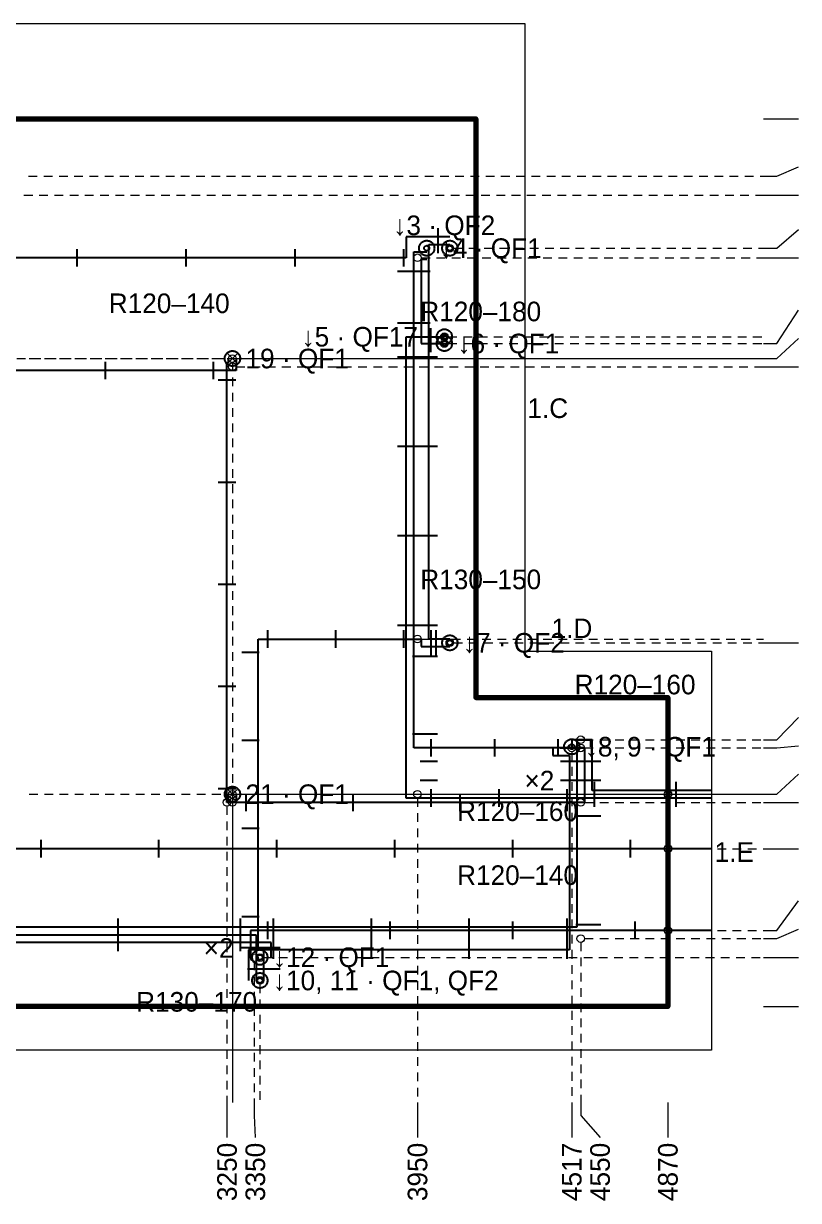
# Paper-space layout '07 Розгортки' of a CAD drawing. Header units: millimetres. Extents: x 0 to 841, y 0 to 594.
# Drawn here: x 156 to 227.2, y 198.7 to 306.7 of the extents above; entities that cross this region are included whole.
import ezdxf
from ezdxf.enums import TextEntityAlignment as Align

# ---------------------------------------------------------------- set-up
doc = ezdxf.new("R2010")
doc.units = ezdxf.units.MM
doc.linetypes.add('E_CABLE_DASH', pattern=[360, 240, -120])
for name, color, linetype in [('E-ELEV', 7, 'Continuous'), ('M-FIX', 7, 'Continuous'), ('W-CABLE-DEVICE', 1, 'E_CABLE_DASH'), ('W-CABLE-LIGHT', 1, 'E_CABLE_DASH'), ('W-CABLE-LOW', 1, 'E_CABLE_DASH'), ('W-CABLE-SOCKET', 1, 'E_CABLE_DASH')]:
    doc.layers.add(name, color=color, linetype=linetype)
doc.styles.add('PLEX_LIGHT', font='IBMPlexSans-Light.ttf')

psp = doc.layouts.new('07 Розгортки')

# ---------------------------------------------------------------- linework, layer by layer
at = {"layer": 'E-ELEV', "lineweight": 13, "true_color": 0x29251f}
for p, q in [((224.04, 297.95), (225.24, 297.95)), ((225.24, 297.95), (227.24, 297.95)), ((225.24, 292.7), (227.24, 293.55)), ((224.04, 292.7), (225.24, 292.7)), ((224.04, 290.95), (225.24, 290.95)), ((225.24, 290.95), (227.24, 290.95)), ((225.24, 286.08), (227.24, 287.8)), ((224.04, 286.08), (225.24, 286.08)), ((224.04, 285.2), (225.24, 285.2)), ((225.24, 285.2), (227.24, 285.2)), ((225.24, 277.33), (227.24, 280.4)), ((225.24, 275.95), (227.24, 277.8)), ((224.04, 277.33), (225.24, 277.33)), ((224.04, 275.95), (225.24, 275.95)), ((224.04, 275.2), (225.24, 275.2)), ((225.24, 275.2), (227.24, 275.2)), ((224.04, 249.85), (225.24, 249.85)), ((225.24, 249.85), (227.24, 249.85)), ((225.24, 240.95), (227.24, 243)), ((224.04, 240.95), (225.24, 240.95)), ((224.04, 240.2), (225.24, 240.2)), ((225.24, 240.2), (227.24, 240.4)), ((225.24, 235.95), (227.24, 237.8)), ((224.04, 235.95), (225.24, 235.95)), ((224.04, 235.2), (225.24, 235.2)), ((225.24, 235.2), (227.24, 235.2)), ((224.04, 230.95), (225.24, 230.95)), ((225.24, 230.95), (227.24, 230.95)), ((225.24, 223.45), (227.24, 226.15)), ((224.04, 223.45), (225.24, 223.45)), ((224.04, 222.7), (225.24, 222.7)), ((225.24, 222.7), (227.24, 223.55)), ((224.04, 220.95), (225.24, 220.95)), ((225.24, 220.95), (227.24, 220.95)), ((224.04, 216.45), (225.24, 216.45)), ((225.24, 216.45), (227.24, 216.45)), ((174.74, 207.65), (174.74, 206.45)), ((177.24, 207.65), (177.24, 206.45)), ((192.24, 207.65), (192.24, 206.45)), ((206.41, 207.65), (206.41, 206.45)), ((207.24, 207.65), (207.24, 206.45)), ((215.24, 207.65), (215.24, 206.45)), ((174.74, 206.45), (174.74, 204.45)), ((177.24, 206.45), (177.34, 204.45)), ((192.24, 206.45), (192.24, 204.45)), ((206.41, 206.45), (206.41, 204.45)), ((207.24, 206.45), (209.01, 204.45)), ((215.24, 206.45), (215.24, 204.45))]:
    psp.add_line(p, q, dxfattribs=at)
at = {"layer": 'E-ELEV', "lineweight": 13, "true_color": 0xd9d3c8}
for p, q in [((156.51, 292.7), (157.31, 292.7)), ((157.91, 292.7), (158.71, 292.7)), ((159.31, 292.7), (160.11, 292.7)), ((160.71, 292.7), (161.51, 292.7)), ((162.11, 292.7), (162.91, 292.7)), ((163.51, 292.7), (164.31, 292.7)), ((164.91, 292.7), (165.71, 292.7)), ((166.31, 292.7), (167.11, 292.7)), ((167.71, 292.7), (168.51, 292.7)), ((169.11, 292.7), (169.91, 292.7)), ((170.51, 292.7), (171.31, 292.7)), ((171.91, 292.7), (172.71, 292.7)), ((173.31, 292.7), (174.11, 292.7)), ((174.71, 292.7), (175.51, 292.7)), ((176.11, 292.7), (176.91, 292.7)), ((177.51, 292.7), (178.31, 292.7)), ((178.91, 292.7), (179.71, 292.7)), ((180.31, 292.7), (181.11, 292.7)), ((181.71, 292.7), (182.51, 292.7)), ((183.11, 292.7), (183.91, 292.7)), ((184.51, 292.7), (185.31, 292.7)), ((185.91, 292.7), (186.71, 292.7)), ((187.31, 292.7), (188.11, 292.7)), ((188.71, 292.7), (189.51, 292.7)), ((190.11, 292.7), (190.91, 292.7)), ((191.51, 292.7), (192.31, 292.7)), ((192.91, 292.7), (193.71, 292.7)), ((194.31, 292.7), (195.11, 292.7)), ((195.71, 292.7), (196.51, 292.7)), ((197.11, 292.7), (197.91, 292.7)), ((198.51, 292.7), (199.31, 292.7)), ((199.91, 292.7), (200.71, 292.7)), ((201.31, 292.7), (202.11, 292.7)), ((202.71, 292.7), (203.51, 292.7)), ((204.11, 292.7), (204.91, 292.7)), ((205.51, 292.7), (206.31, 292.7)), ((206.91, 292.7), (207.71, 292.7)), ((208.31, 292.7), (209.11, 292.7)), ((209.71, 292.7), (210.51, 292.7)), ((211.11, 292.7), (211.91, 292.7)), ((212.51, 292.7), (213.31, 292.7)), ((213.91, 292.7), (214.71, 292.7)), ((215.31, 292.7), (216.11, 292.7)), ((216.71, 292.7), (217.51, 292.7)), ((218.11, 292.7), (218.91, 292.7)), ((219.51, 292.7), (220.31, 292.7)), ((220.91, 292.7), (221.71, 292.7)), ((222.31, 292.7), (223.11, 292.7)), ((223.71, 292.7), (224.04, 292.7)), ((156.09, 290.95), (156.89, 290.95)), ((157.49, 290.95), (158.29, 290.95)), ((158.89, 290.95), (159.69, 290.95)), ((160.29, 290.95), (161.09, 290.95)), ((161.69, 290.95), (162.49, 290.95)), ((163.09, 290.95), (163.89, 290.95)), ((164.49, 290.95), (165.29, 290.95)), ((165.89, 290.95), (166.69, 290.95)), ((167.29, 290.95), (168.09, 290.95)), ((168.69, 290.95), (169.49, 290.95)), ((170.09, 290.95), (170.89, 290.95)), ((171.49, 290.95), (172.29, 290.95)), ((172.89, 290.95), (173.69, 290.95)), ((174.29, 290.95), (175.09, 290.95)), ((175.69, 290.95), (176.49, 290.95)), ((177.09, 290.95), (177.89, 290.95)), ((178.49, 290.95), (179.29, 290.95)), ((179.89, 290.95), (180.69, 290.95)), ((181.29, 290.95), (182.09, 290.95)), ((182.69, 290.95), (183.49, 290.95)), ((184.09, 290.95), (184.89, 290.95)), ((185.49, 290.95), (186.29, 290.95)), ((186.89, 290.95), (187.69, 290.95)), ((188.29, 290.95), (189.09, 290.95)), ((189.69, 290.95), (190.49, 290.95)), ((191.09, 290.95), (191.89, 290.95)), ((192.49, 290.95), (193.29, 290.95)), ((193.89, 290.95), (194.69, 290.95)), ((195.29, 290.95), (196.09, 290.95)), ((196.69, 290.95), (197.49, 290.95)), ((198.09, 290.95), (198.89, 290.95)), ((199.49, 290.95), (200.29, 290.95)), ((200.89, 290.95), (201.69, 290.95)), ((202.29, 290.95), (203.09, 290.95)), ((203.69, 290.95), (204.49, 290.95)), ((205.09, 290.95), (205.89, 290.95)), ((206.49, 290.95), (207.29, 290.95)), ((207.89, 290.95), (208.69, 290.95)), ((209.29, 290.95), (210.09, 290.95)), ((210.69, 290.95), (211.49, 290.95)), ((212.09, 290.95), (212.89, 290.95)), ((213.49, 290.95), (214.29, 290.95)), ((214.89, 290.95), (215.69, 290.95)), ((216.29, 290.95), (217.09, 290.95)), ((217.69, 290.95), (218.49, 290.95)), ((219.09, 290.95), (219.89, 290.95)), ((220.49, 290.95), (221.29, 290.95)), ((221.89, 290.95), (222.69, 290.95)), ((223.29, 290.95), (224.04, 290.95)), ((195.56, 286.08), (196.36, 286.08)), ((196.96, 286.08), (197.76, 286.08)), ((198.36, 286.08), (199.16, 286.08)), ((199.76, 286.08), (200.56, 286.08)), ((201.16, 286.08), (201.96, 286.08)), ((202.56, 286.08), (203.36, 286.08)), ((203.96, 286.08), (204.76, 286.08)), ((205.36, 286.08), (206.16, 286.08)), ((206.76, 286.08), (207.56, 286.08)), ((208.16, 286.08), (208.96, 286.08)), ((209.56, 286.08), (210.36, 286.08)), ((210.96, 286.08), (211.76, 286.08)), ((212.36, 286.08), (213.16, 286.08)), ((213.76, 286.08), (214.56, 286.08)), ((215.16, 286.08), (215.96, 286.08)), ((216.56, 286.08), (217.36, 286.08)), ((217.96, 286.08), (218.76, 286.08)), ((219.36, 286.08), (220.16, 286.08)), ((220.76, 286.08), (221.56, 286.08)), ((222.16, 286.08), (222.96, 286.08)), ((223.56, 286.08), (224.04, 286.08)), ((192.59, 285.2), (193.39, 285.2)), ((193.99, 285.2), (194.79, 285.2)), ((195.39, 285.2), (196.19, 285.2)), ((196.79, 285.2), (197.59, 285.2)), ((198.19, 285.2), (198.99, 285.2)), ((199.59, 285.2), (200.39, 285.2)), ((200.99, 285.2), (201.79, 285.2)), ((202.39, 285.2), (203.19, 285.2)), ((203.79, 285.2), (204.59, 285.2)), ((205.19, 285.2), (205.99, 285.2)), ((206.59, 285.2), (207.39, 285.2)), ((207.99, 285.2), (208.79, 285.2)), ((209.39, 285.2), (210.19, 285.2)), ((210.79, 285.2), (211.59, 285.2)), ((212.19, 285.2), (212.99, 285.2)), ((213.59, 285.2), (214.39, 285.2)), ((214.99, 285.2), (215.79, 285.2)), ((216.39, 285.2), (217.19, 285.2)), ((217.79, 285.2), (218.59, 285.2)), ((219.19, 285.2), (219.99, 285.2)), ((220.59, 285.2), (221.39, 285.2)), ((221.99, 285.2), (222.79, 285.2)), ((223.39, 285.2), (224.04, 285.2)), ((195.06, 277.95), (195.86, 277.95)), ((196.46, 277.95), (197.26, 277.95)), ((197.86, 277.95), (198.66, 277.95)), ((199.26, 277.95), (200.06, 277.95)), ((200.66, 277.95), (201.46, 277.95)), ((202.06, 277.95), (202.86, 277.95)), ((203.46, 277.95), (204.26, 277.95)), ((204.86, 277.95), (205.66, 277.95)), ((206.26, 277.95), (207.06, 277.95)), ((207.66, 277.95), (208.46, 277.95)), ((209.06, 277.95), (209.86, 277.95)), ((210.46, 277.95), (211.26, 277.95)), ((211.86, 277.95), (212.66, 277.95)), ((213.26, 277.95), (214.06, 277.95)), ((214.66, 277.95), (215.46, 277.95)), ((216.06, 277.95), (216.86, 277.95)), ((217.46, 277.95), (218.26, 277.95)), ((218.86, 277.95), (219.66, 277.95)), ((220.26, 277.95), (221.06, 277.95)), ((221.66, 277.95), (222.46, 277.95)), ((223.06, 277.95), (223.86, 277.95)), ((195.06, 277.33), (195.86, 277.33)), ((196.46, 277.33), (197.26, 277.33)), ((197.86, 277.33), (198.66, 277.33)), ((199.26, 277.33), (200.06, 277.33)), ((200.66, 277.33), (201.46, 277.33)), ((202.06, 277.33), (202.86, 277.33)), ((203.46, 277.33), (204.26, 277.33)), ((204.86, 277.33), (205.66, 277.33)), ((206.26, 277.33), (207.06, 277.33)), ((207.66, 277.33), (208.46, 277.33)), ((209.06, 277.33), (209.86, 277.33)), ((210.46, 277.33), (211.26, 277.33)), ((211.86, 277.33), (212.66, 277.33)), ((213.26, 277.33), (214.06, 277.33)), ((214.66, 277.33), (215.46, 277.33)), ((216.06, 277.33), (216.86, 277.33)), ((217.46, 277.33), (218.26, 277.33)), ((218.86, 277.33), (219.66, 277.33)), ((220.26, 277.33), (221.06, 277.33)), ((221.66, 277.33), (222.46, 277.33)), ((223.06, 277.33), (223.86, 277.33)), ((155.44, 275.95), (156.24, 275.95)), ((156.56, 275.95), (157.36, 275.95)), ((156.84, 275.95), (157.64, 275.95)), ((157.96, 275.95), (158.76, 275.95)), ((158.24, 275.95), (159.04, 275.95)), ((159.36, 275.95), (160.16, 275.95)), ((159.64, 275.95), (160.44, 275.95)), ((160.76, 275.95), (161.56, 275.95)), ((161.04, 275.95), (161.84, 275.95)), ((162.16, 275.95), (162.96, 275.95)), ((162.44, 275.95), (163.24, 275.95)), ((163.56, 275.95), (164.36, 275.95)), ((163.84, 275.95), (164.64, 275.95)), ((164.96, 275.95), (165.76, 275.95)), ((165.24, 275.95), (166.04, 275.95)), ((166.36, 275.95), (167.16, 275.95)), ((166.64, 275.95), (167.44, 275.95)), ((167.76, 275.95), (168.56, 275.95)), ((168.04, 275.95), (168.84, 275.95)), ((169.16, 275.95), (169.96, 275.95)), ((169.44, 275.95), (170.24, 275.95)), ((170.56, 275.95), (171.36, 275.95)), ((170.84, 275.95), (171.64, 275.95)), ((171.96, 275.95), (172.76, 275.95)), ((172.24, 275.95), (173.04, 275.95)), ((173.36, 275.95), (174.16, 275.95)), ((173.64, 275.95), (174.44, 275.95)), ((174.76, 275.95), (175.56, 275.95)), ((175.04, 275.95), (175.84, 275.95)), ((175.24, 275.6), (175.24, 274.8)), ((175.59, 275.95), (176.39, 275.95)), ((176.16, 275.95), (176.96, 275.95)), ((176.44, 275.95), (177.24, 275.95)), ((176.99, 275.95), (177.79, 275.95)), ((177.56, 275.95), (178.36, 275.95)), ((177.84, 275.95), (178.64, 275.95)), ((178.39, 275.95), (179.19, 275.95)), ((178.96, 275.95), (179.76, 275.95)), ((179.24, 275.95), (180.04, 275.95)), ((179.79, 275.95), (180.59, 275.95)), ((180.36, 275.95), (181.16, 275.95)), ((180.64, 275.95), (181.44, 275.95)), ((181.19, 275.95), (181.99, 275.95)), ((181.76, 275.95), (182.56, 275.95)), ((182.04, 275.95), (182.84, 275.95)), ((182.59, 275.95), (183.39, 275.95)), ((183.16, 275.95), (183.96, 275.95)), ((183.44, 275.95), (184.24, 275.95)), ((183.99, 275.95), (184.79, 275.95)), ((184.56, 275.95), (185.36, 275.95)), ((184.84, 275.95), (185.64, 275.95)), ((185.39, 275.95), (186.19, 275.95)), ((185.96, 275.95), (186.76, 275.95)), ((186.24, 275.95), (187.04, 275.95)), ((186.79, 275.95), (187.59, 275.95)), ((187.36, 275.95), (188.16, 275.95)), ((187.64, 275.95), (188.44, 275.95)), ((188.19, 275.95), (188.99, 275.95)), ((188.76, 275.95), (189.56, 275.95)), ((189.04, 275.95), (189.84, 275.95)), ((189.59, 275.95), (190.39, 275.95)), ((190.16, 275.95), (190.96, 275.95)), ((190.44, 275.95), (191.24, 275.95)), ((190.99, 275.95), (191.79, 275.95)), ((191.56, 275.95), (192.36, 275.95)), ((191.84, 275.95), (192.64, 275.95)), ((192.39, 275.95), (193.19, 275.95)), ((192.96, 275.95), (193.76, 275.95)), ((193.24, 275.95), (194.04, 275.95)), ((193.79, 275.95), (194.59, 275.95)), ((194.36, 275.95), (195.16, 275.95)), ((194.64, 275.95), (195.44, 275.95)), ((195.19, 275.95), (195.99, 275.95)), ((195.76, 275.95), (196.56, 275.95)), ((196.04, 275.95), (196.84, 275.95)), ((196.59, 275.95), (197.39, 275.95)), ((197.16, 275.95), (197.96, 275.95)), ((197.44, 275.95), (198.24, 275.95)), ((197.99, 275.95), (198.79, 275.95)), ((198.56, 275.95), (199.36, 275.95)), ((198.84, 275.95), (199.64, 275.95)), ((199.39, 275.95), (200.19, 275.95)), ((199.96, 275.95), (200.76, 275.95)), ((200.24, 275.95), (201.04, 275.95)), ((200.79, 275.95), (201.59, 275.95)), ((201.36, 275.95), (202.16, 275.95)), ((201.64, 275.95), (202.44, 275.95)), ((202.19, 275.95), (202.99, 275.95)), ((202.76, 275.95), (203.56, 275.95)), ((203.04, 275.95), (203.84, 275.95)), ((203.59, 275.95), (204.39, 275.95)), ((204.16, 275.95), (204.96, 275.95)), ((204.44, 275.95), (205.24, 275.95)), ((204.99, 275.95), (205.79, 275.95)), ((205.56, 275.95), (206.36, 275.95)), ((205.84, 275.95), (206.64, 275.95)), ((206.39, 275.95), (207.19, 275.95)), ((206.96, 275.95), (207.76, 275.95)), ((207.24, 275.95), (208.04, 275.95)), ((207.79, 275.95), (208.59, 275.95)), ((208.36, 275.95), (209.16, 275.95)), ((208.64, 275.95), (209.44, 275.95)), ((209.19, 275.95), (209.99, 275.95)), ((209.76, 275.95), (210.56, 275.95)), ((210.04, 275.95), (210.84, 275.95)), ((210.59, 275.95), (211.39, 275.95)), ((211.16, 275.95), (211.96, 275.95)), ((211.44, 275.95), (212.24, 275.95)), ((211.99, 275.95), (212.79, 275.95)), ((212.56, 275.95), (213.36, 275.95)), ((212.84, 275.95), (213.64, 275.95)), ((213.39, 275.95), (214.19, 275.95)), ((213.96, 275.95), (214.76, 275.95)), ((214.24, 275.95), (215.04, 275.95)), ((214.79, 275.95), (215.59, 275.95)), ((215.36, 275.95), (216.16, 275.95)), ((215.64, 275.95), (216.44, 275.95)), ((216.19, 275.95), (216.99, 275.95)), ((216.76, 275.95), (217.56, 275.95)), ((217.04, 275.95), (217.84, 275.95)), ((217.59, 275.95), (218.39, 275.95)), ((218.16, 275.95), (218.96, 275.95)), ((218.44, 275.95), (219.24, 275.95)), ((218.99, 275.95), (219.79, 275.95)), ((219.56, 275.95), (220.36, 275.95)), ((219.84, 275.95), (220.64, 275.95)), ((220.39, 275.95), (221.19, 275.95)), ((220.96, 275.95), (221.76, 275.95)), ((221.24, 275.95), (222.04, 275.95)), ((221.79, 275.95), (222.59, 275.95)), ((222.36, 275.95), (223.16, 275.95)), ((222.64, 275.95), (223.44, 275.95)), ((223.19, 275.95), (223.99, 275.95)), ((223.76, 275.95), (224.04, 275.95)), ((175.59, 275.2), (176.39, 275.2)), ((176.99, 275.2), (177.79, 275.2)), ((178.39, 275.2), (179.19, 275.2)), ((179.79, 275.2), (180.59, 275.2)), ((181.19, 275.2), (181.99, 275.2)), ((182.59, 275.2), (183.39, 275.2)), ((183.99, 275.2), (184.79, 275.2)), ((185.39, 275.2), (186.19, 275.2)), ((186.79, 275.2), (187.59, 275.2)), ((188.19, 275.2), (188.99, 275.2)), ((189.59, 275.2), (190.39, 275.2)), ((190.99, 275.2), (191.79, 275.2)), ((192.39, 275.2), (193.19, 275.2)), ((193.79, 275.2), (194.59, 275.2)), ((195.19, 275.2), (195.99, 275.2)), ((196.59, 275.2), (197.39, 275.2)), ((197.99, 275.2), (198.79, 275.2)), ((199.39, 275.2), (200.19, 275.2)), ((200.79, 275.2), (201.59, 275.2)), ((202.19, 275.2), (202.99, 275.2)), ((203.59, 275.2), (204.39, 275.2)), ((204.99, 275.2), (205.79, 275.2)), ((206.39, 275.2), (207.19, 275.2)), ((207.79, 275.2), (208.59, 275.2)), ((209.19, 275.2), (209.99, 275.2)), ((210.59, 275.2), (211.39, 275.2)), ((211.99, 275.2), (212.79, 275.2)), ((213.39, 275.2), (214.19, 275.2)), ((214.79, 275.2), (215.59, 275.2)), ((216.19, 275.2), (216.99, 275.2)), ((217.59, 275.2), (218.39, 275.2)), ((218.99, 275.2), (219.79, 275.2)), ((220.39, 275.2), (221.19, 275.2)), ((221.79, 275.2), (222.59, 275.2)), ((223.19, 275.2), (223.99, 275.2)), ((175.24, 274.2), (175.24, 273.4)), ((175.24, 272.8), (175.24, 272)), ((175.24, 271.4), (175.24, 270.6)), ((175.24, 270), (175.24, 269.2)), ((175.24, 268.6), (175.24, 267.8)), ((175.24, 267.2), (175.24, 266.4)), ((175.24, 265.8), (175.24, 265)), ((175.24, 264.4), (175.24, 263.6)), ((175.24, 263), (175.24, 262.2)), ((175.24, 261.6), (175.24, 260.8)), ((175.24, 260.2), (175.24, 259.4)), ((175.24, 258.8), (175.24, 258)), ((175.24, 257.4), (175.24, 256.6)), ((175.24, 256), (175.24, 255.2)), ((175.24, 254.6), (175.24, 253.8)), ((175.24, 253.2), (175.24, 252.4)), ((175.24, 251.8), (175.24, 251)), ((175.24, 250.4), (175.24, 249.6)), ((192.59, 250.2), (193.39, 250.2)), ((193.99, 250.2), (194.79, 250.2)), ((195.39, 250.2), (196.19, 250.2)), ((195.56, 249.85), (196.36, 249.85)), ((196.79, 250.2), (197.59, 250.2)), ((196.96, 249.85), (197.76, 249.85)), ((198.19, 250.2), (198.99, 250.2)), ((198.36, 249.85), (199.16, 249.85)), ((199.59, 250.2), (200.39, 250.2)), ((199.76, 249.85), (200.56, 249.85)), ((200.99, 250.2), (201.79, 250.2)), ((201.16, 249.85), (201.96, 249.85)), ((202.39, 250.2), (203.19, 250.2)), ((202.56, 249.85), (203.36, 249.85)), ((203.79, 250.2), (204.59, 250.2)), ((203.96, 249.85), (204.76, 249.85)), ((205.19, 250.2), (205.99, 250.2)), ((205.36, 249.85), (206.16, 249.85)), ((206.59, 250.2), (207.39, 250.2)), ((206.76, 249.85), (207.56, 249.85)), ((207.99, 250.2), (208.79, 250.2)), ((208.16, 249.85), (208.96, 249.85)), ((209.39, 250.2), (210.19, 250.2)), ((209.56, 249.85), (210.36, 249.85)), ((210.79, 250.2), (211.59, 250.2)), ((210.96, 249.85), (211.76, 249.85)), ((212.19, 250.2), (212.99, 250.2)), ((212.36, 249.85), (213.16, 249.85)), ((213.59, 250.2), (214.39, 250.2)), ((213.76, 249.85), (214.56, 249.85)), ((214.99, 250.2), (215.79, 250.2)), ((215.16, 249.85), (215.96, 249.85)), ((216.39, 250.2), (217.19, 250.2)), ((216.56, 249.85), (217.36, 249.85)), ((217.79, 250.2), (218.59, 250.2)), ((217.96, 249.85), (218.76, 249.85)), ((219.19, 250.2), (219.99, 250.2)), ((219.36, 249.85), (220.16, 249.85)), ((220.59, 250.2), (221.39, 250.2)), ((220.76, 249.85), (221.56, 249.85)), ((221.99, 250.2), (222.79, 250.2)), ((222.16, 249.85), (222.96, 249.85)), ((223.39, 250.2), (224.04, 250.2)), ((223.56, 249.85), (224.04, 249.85)), ((175.24, 249), (175.24, 248.2)), ((175.24, 247.6), (175.24, 246.8)), ((175.24, 246.2), (175.24, 245.4)), ((175.24, 244.8), (175.24, 244)), ((175.24, 243.4), (175.24, 242.6)), ((175.24, 242), (175.24, 241.2)), ((207.59, 240.95), (208.39, 240.95)), ((208.99, 240.95), (209.79, 240.95)), ((210.39, 240.95), (211.19, 240.95)), ((211.79, 240.95), (212.59, 240.95)), ((213.19, 240.95), (213.99, 240.95)), ((214.59, 240.95), (215.39, 240.95)), ((215.99, 240.95), (216.79, 240.95)), ((217.39, 240.95), (218.19, 240.95)), ((218.79, 240.95), (219.59, 240.95)), ((220.19, 240.95), (220.99, 240.95)), ((221.59, 240.95), (222.39, 240.95)), ((222.99, 240.95), (223.79, 240.95)), ((175.24, 240.6), (175.24, 239.8)), ((207.59, 240.2), (208.39, 240.2)), ((208.99, 240.2), (209.79, 240.2)), ((210.39, 240.2), (211.19, 240.2)), ((211.79, 240.2), (212.59, 240.2)), ((213.19, 240.2), (213.99, 240.2)), ((214.59, 240.2), (215.39, 240.2)), ((215.99, 240.2), (216.79, 240.2)), ((217.39, 240.2), (218.19, 240.2)), ((218.79, 240.2), (219.59, 240.2)), ((220.19, 240.2), (220.99, 240.2)), ((221.59, 240.2), (222.39, 240.2)), ((222.99, 240.2), (223.79, 240.2)), ((175.24, 239.2), (175.24, 238.4)), ((206.41, 239.85), (206.41, 239.05)), ((175.24, 237.8), (175.24, 237)), ((206.41, 238.45), (206.41, 237.65)), ((206.41, 237.05), (206.41, 236.25)), ((156.56, 235.95), (157.36, 235.95)), ((157.96, 235.95), (158.76, 235.95)), ((159.36, 235.95), (160.16, 235.95)), ((160.76, 235.95), (161.56, 235.95)), ((162.16, 235.95), (162.96, 235.95)), ((163.56, 235.95), (164.36, 235.95)), ((164.96, 235.95), (165.76, 235.95)), ((166.36, 235.95), (167.16, 235.95)), ((167.76, 235.95), (168.56, 235.95)), ((169.16, 235.95), (169.96, 235.95)), ((170.56, 235.95), (171.36, 235.95)), ((171.96, 235.95), (172.76, 235.95)), ((173.36, 235.95), (174.16, 235.95)), ((174.76, 235.95), (175.56, 235.95)), ((175.24, 236.4), (175.24, 235.6)), ((175.24, 235.6), (175.24, 234.8)), ((175.59, 235.95), (176.39, 235.95)), ((176.16, 235.95), (176.96, 235.95)), ((176.99, 235.95), (177.79, 235.95)), ((177.56, 235.95), (178.36, 235.95)), ((178.39, 235.95), (179.19, 235.95)), ((178.96, 235.95), (179.76, 235.95)), ((179.79, 235.95), (180.59, 235.95)), ((180.36, 235.95), (181.16, 235.95)), ((181.19, 235.95), (181.99, 235.95)), ((181.76, 235.95), (182.56, 235.95)), ((182.59, 235.95), (183.39, 235.95)), ((183.16, 235.95), (183.96, 235.95)), ((183.99, 235.95), (184.79, 235.95)), ((184.56, 235.95), (185.36, 235.95)), ((185.39, 235.95), (186.19, 235.95)), ((185.96, 235.95), (186.76, 235.95)), ((186.79, 235.95), (187.59, 235.95)), ((187.36, 235.95), (188.16, 235.95)), ((188.19, 235.95), (188.99, 235.95)), ((188.76, 235.95), (189.56, 235.95)), ((189.59, 235.95), (190.39, 235.95)), ((190.16, 235.95), (190.96, 235.95)), ((190.99, 235.95), (191.79, 235.95)), ((191.56, 235.95), (192.36, 235.95)), ((192.24, 235.6), (192.24, 234.8)), ((192.39, 235.95), (193.19, 235.95)), ((192.96, 235.95), (193.76, 235.95)), ((193.79, 235.95), (194.59, 235.95)), ((194.36, 235.95), (195.16, 235.95)), ((195.19, 235.95), (195.99, 235.95)), ((195.76, 235.95), (196.56, 235.95)), ((196.59, 235.95), (197.39, 235.95)), ((197.16, 235.95), (197.96, 235.95)), ((197.99, 235.95), (198.79, 235.95)), ((198.56, 235.95), (199.36, 235.95)), ((199.39, 235.95), (200.19, 235.95)), ((199.96, 235.95), (200.76, 235.95)), ((200.79, 235.95), (201.59, 235.95)), ((201.36, 235.95), (202.16, 235.95)), ((202.19, 235.95), (202.99, 235.95)), ((202.76, 235.95), (203.56, 235.95)), ((203.59, 235.95), (204.39, 235.95)), ((204.16, 235.95), (204.96, 235.95)), ((204.99, 235.95), (205.79, 235.95)), ((205.56, 235.95), (206.36, 235.95)), ((206.39, 235.95), (207.19, 235.95)), ((206.41, 235.65), (206.41, 234.85)), ((206.96, 235.95), (207.76, 235.95)), ((207.79, 235.95), (208.59, 235.95)), ((208.36, 235.95), (209.16, 235.95)), ((209.19, 235.95), (209.99, 235.95)), ((209.76, 235.95), (210.56, 235.95)), ((210.59, 235.95), (211.39, 235.95)), ((211.16, 235.95), (211.96, 235.95)), ((211.99, 235.95), (212.79, 235.95)), ((212.56, 235.95), (213.36, 235.95)), ((213.39, 235.95), (214.19, 235.95)), ((213.96, 235.95), (214.76, 235.95)), ((214.79, 235.95), (215.59, 235.95)), ((215.36, 235.95), (216.16, 235.95)), ((215.59, 235.95), (216.39, 235.95)), ((216.19, 235.95), (216.99, 235.95)), ((216.76, 235.95), (217.56, 235.95)), ((216.99, 235.95), (217.79, 235.95)), ((217.59, 235.95), (218.39, 235.95)), ((218.16, 235.95), (218.96, 235.95)), ((218.39, 235.95), (219.19, 235.95)), ((218.99, 235.95), (219.79, 235.95)), ((219.56, 235.95), (220.36, 235.95)), ((219.79, 235.95), (220.59, 235.95)), ((220.39, 235.95), (221.19, 235.95)), ((220.96, 235.95), (221.76, 235.95)), ((221.19, 235.95), (221.99, 235.95)), ((221.79, 235.95), (222.59, 235.95)), ((222.36, 235.95), (223.16, 235.95)), ((222.59, 235.95), (223.39, 235.95)), ((223.19, 235.95), (223.99, 235.95)), ((223.76, 235.95), (224.04, 235.95)), ((223.99, 235.95), (224.04, 235.95)), ((174.74, 234.85), (174.74, 234.05)), ((175.24, 235), (175.24, 234.2)), ((175.24, 234.85), (175.24, 234.05)), ((207.59, 235.2), (208.39, 235.2)), ((208.99, 235.2), (209.79, 235.2)), ((210.39, 235.2), (211.19, 235.2)), ((211.79, 235.2), (212.59, 235.2)), ((213.19, 235.2), (213.99, 235.2)), ((214.59, 235.2), (215.39, 235.2)), ((215.99, 235.2), (216.79, 235.2)), ((217.39, 235.2), (218.19, 235.2)), ((218.79, 235.2), (219.59, 235.2)), ((220.19, 235.2), (220.99, 235.2)), ((221.59, 235.2), (222.39, 235.2)), ((222.99, 235.2), (223.79, 235.2)), ((174.74, 233.45), (174.74, 232.65)), ((175.24, 234.2), (175.24, 233.4)), ((175.24, 233.6), (175.24, 232.8)), ((175.24, 233.45), (175.24, 232.65)), ((192.24, 234.2), (192.24, 233.4)), ((206.41, 234.25), (206.41, 233.45)), ((175.24, 232.8), (175.24, 232)), ((192.24, 232.8), (192.24, 232)), ((206.41, 232.85), (206.41, 232.05)), ((174.74, 232.05), (174.74, 231.25)), ((175.24, 232.2), (175.24, 231.4)), ((175.24, 232.05), (175.24, 231.25)), ((175.24, 231.4), (175.24, 230.6)), ((192.24, 231.4), (192.24, 230.6)), ((206.41, 231.45), (206.41, 230.65)), ((174.74, 230.65), (174.74, 229.85)), ((175.24, 230.8), (175.24, 230)), ((175.24, 230.65), (175.24, 229.85)), ((215.59, 230.95), (216.39, 230.95)), ((216.99, 230.95), (217.79, 230.95)), ((218.39, 230.95), (219.19, 230.95)), ((219.79, 230.95), (220.59, 230.95)), ((221.19, 230.95), (221.99, 230.95)), ((222.59, 230.95), (223.39, 230.95)), ((223.99, 230.95), (224.04, 230.95)), ((174.74, 229.25), (174.74, 228.45)), ((175.24, 230), (175.24, 229.2)), ((175.24, 229.4), (175.24, 228.6)), ((175.24, 229.25), (175.24, 228.45)), ((192.24, 230), (192.24, 229.2)), ((206.41, 230.05), (206.41, 229.25)), ((175.24, 228.6), (175.24, 227.8)), ((175.24, 228), (175.24, 227.2)), ((192.24, 228.6), (192.24, 227.8)), ((206.41, 228.65), (206.41, 227.85)), ((174.74, 227.85), (174.74, 227.05)), ((175.24, 227.85), (175.24, 227.05)), ((175.24, 227.2), (175.24, 226.4)), ((192.24, 227.2), (192.24, 226.4)), ((206.41, 227.25), (206.41, 226.45)), ((174.74, 226.45), (174.74, 225.65)), ((175.24, 226.6), (175.24, 225.8)), ((175.24, 226.45), (175.24, 225.65)), ((206.41, 225.85), (206.41, 225.05)), ((174.74, 225.05), (174.74, 224.25)), ((175.24, 225.8), (175.24, 225)), ((175.24, 225.2), (175.24, 224.4)), ((175.24, 225.05), (175.24, 224.25)), ((192.24, 225.8), (192.24, 225)), ((175.24, 224.4), (175.24, 223.6)), ((175.24, 223.8), (175.24, 223)), ((192.24, 224.4), (192.24, 223.6)), ((206.41, 224.45), (206.41, 223.65)), ((174.74, 223.65), (174.74, 222.85)), ((175.24, 223.65), (175.24, 222.85)), ((175.24, 223), (175.24, 222.2)), ((192.24, 223), (192.24, 222.2)), ((206.41, 223.05), (206.41, 222.25)), ((207.59, 222.7), (208.39, 222.7)), ((208.99, 222.7), (209.79, 222.7)), ((210.39, 222.7), (211.19, 222.7)), ((211.79, 222.7), (212.59, 222.7)), ((213.19, 222.7), (213.99, 222.7)), ((214.59, 222.7), (215.39, 222.7)), ((215.59, 223.45), (216.39, 223.45)), ((215.99, 222.7), (216.79, 222.7)), ((216.99, 223.45), (217.79, 223.45)), ((217.39, 222.7), (218.19, 222.7)), ((218.39, 223.45), (219.19, 223.45)), ((218.79, 222.7), (219.59, 222.7)), ((219.79, 223.45), (220.59, 223.45)), ((220.19, 222.7), (220.99, 222.7)), ((221.19, 223.45), (221.99, 223.45)), ((221.59, 222.7), (222.39, 222.7)), ((222.59, 223.45), (223.39, 223.45)), ((222.99, 222.7), (223.79, 222.7)), ((223.99, 223.45), (224.04, 223.45)), ((174.74, 222.25), (174.74, 221.45)), ((175.24, 222.4), (175.24, 221.6)), ((175.24, 222.25), (175.24, 221.45)), ((175.24, 221.6), (175.24, 220.8)), ((192.24, 221.6), (192.24, 220.8)), ((206.41, 221.65), (206.41, 220.85)), ((207.24, 222.35), (207.24, 221.55)), ((174.74, 220.85), (174.74, 220.05)), ((175.24, 221), (175.24, 220.2)), ((175.24, 220.85), (175.24, 220.05)), ((177.24, 220.6), (177.24, 219.8)), ((178.11, 220.95), (178.91, 220.95)), ((179.51, 220.95), (180.31, 220.95)), ((180.91, 220.95), (181.71, 220.95)), ((182.31, 220.95), (183.11, 220.95)), ((183.71, 220.95), (184.51, 220.95)), ((185.11, 220.95), (185.91, 220.95)), ((186.51, 220.95), (187.31, 220.95)), ((187.91, 220.95), (188.71, 220.95)), ((189.31, 220.95), (190.11, 220.95)), ((190.71, 220.95), (191.51, 220.95)), ((192.11, 220.95), (192.91, 220.95)), ((193.51, 220.95), (194.31, 220.95)), ((194.91, 220.95), (195.71, 220.95)), ((196.31, 220.95), (197.11, 220.95)), ((197.71, 220.95), (198.51, 220.95)), ((199.11, 220.95), (199.91, 220.95)), ((200.51, 220.95), (201.31, 220.95)), ((201.91, 220.95), (202.71, 220.95)), ((203.31, 220.95), (204.11, 220.95)), ((204.71, 220.95), (205.51, 220.95)), ((206.11, 220.95), (206.91, 220.95)), ((207.24, 220.95), (207.24, 220.15)), ((207.51, 220.95), (208.31, 220.95)), ((208.91, 220.95), (209.71, 220.95)), ((210.31, 220.95), (211.11, 220.95)), ((211.71, 220.95), (212.51, 220.95)), ((213.11, 220.95), (213.91, 220.95)), ((214.51, 220.95), (215.31, 220.95)), ((215.91, 220.95), (216.71, 220.95)), ((217.31, 220.95), (218.11, 220.95)), ((218.71, 220.95), (219.51, 220.95)), ((220.11, 220.95), (220.91, 220.95)), ((221.51, 220.95), (222.31, 220.95)), ((222.91, 220.95), (223.71, 220.95)), ((174.74, 219.45), (174.74, 218.65)), ((175.24, 220.2), (175.24, 219.4)), ((175.24, 219.6), (175.24, 218.8)), ((175.24, 219.45), (175.24, 218.65)), ((192.24, 220.2), (192.24, 219.4)), ((206.41, 220.25), (206.41, 219.45)), ((207.24, 219.55), (207.24, 218.75)), ((175.24, 218.8), (175.24, 218)), ((177.24, 219.2), (177.24, 218.4)), ((177.76, 218.5), (177.76, 217.7)), ((192.24, 218.8), (192.24, 218)), ((206.41, 218.85), (206.41, 218.05)), ((174.74, 218.05), (174.74, 217.25)), ((175.24, 218.2), (175.24, 217.4)), ((175.24, 218.05), (175.24, 217.25)), ((175.24, 217.4), (175.24, 216.6)), ((177.24, 217.8), (177.24, 217)), ((192.24, 217.4), (192.24, 216.6)), ((206.41, 217.45), (206.41, 216.65)), ((207.24, 218.15), (207.24, 217.35)), ((174.74, 216.65), (174.74, 215.85)), ((175.24, 216.8), (175.24, 216)), ((175.24, 216.65), (175.24, 215.85)), ((177.24, 216.4), (177.24, 215.6)), ((177.76, 217.1), (177.76, 216.3)), ((207.24, 216.75), (207.24, 215.95)), ((174.74, 215.25), (174.74, 214.45)), ((175.24, 216), (175.24, 215.2)), ((175.24, 215.4), (175.24, 214.6)), ((175.24, 215.25), (175.24, 214.45)), ((177.76, 215.7), (177.76, 214.9)), ((192.24, 216), (192.24, 215.2)), ((206.41, 216.05), (206.41, 215.25)), ((207.24, 215.35), (207.24, 214.55)), ((175.24, 214.6), (175.24, 213.8)), ((175.24, 214), (175.24, 213.2)), ((177.24, 215), (177.24, 214.2)), ((177.76, 214.3), (177.76, 213.5)), ((192.24, 214.6), (192.24, 213.8)), ((206.41, 214.65), (206.41, 213.85)), ((207.24, 213.95), (207.24, 213.15)), ((174.74, 213.85), (174.74, 213.05)), ((175.24, 213.85), (175.24, 213.05)), ((175.24, 213.2), (175.24, 212.4)), ((177.24, 213.6), (177.24, 212.8)), ((177.76, 212.9), (177.76, 212.1)), ((192.24, 213.2), (192.24, 212.4)), ((206.41, 213.25), (206.41, 212.45)), ((174.74, 212.45), (174.74, 211.65)), ((175.24, 212.6), (175.24, 211.8)), ((175.24, 212.45), (175.24, 211.65)), ((175.24, 211.8), (175.24, 211)), ((177.24, 212.2), (177.24, 211.4)), ((192.24, 211.8), (192.24, 211)), ((206.41, 211.85), (206.41, 211.05)), ((207.24, 212.55), (207.24, 211.75)), ((174.74, 211.05), (174.74, 210.25)), ((175.24, 211.2), (175.24, 210.4)), ((175.24, 211.05), (175.24, 210.25)), ((177.24, 210.8), (177.24, 210)), ((177.76, 211.5), (177.76, 210.7)), ((207.24, 211.15), (207.24, 210.35)), ((174.74, 209.65), (174.74, 208.85)), ((175.24, 210.4), (175.24, 209.6)), ((175.24, 209.8), (175.24, 209)), ((175.24, 209.65), (175.24, 208.85)), ((177.76, 210.1), (177.76, 209.3)), ((192.24, 210.4), (192.24, 209.6)), ((206.41, 210.45), (206.41, 209.65)), ((207.24, 209.75), (207.24, 208.95)), ((175.24, 209), (175.24, 208.2)), ((177.24, 209.4), (177.24, 208.6)), ((177.76, 208.7), (177.76, 207.9)), ((192.24, 209), (192.24, 208.2)), ((206.41, 209.05), (206.41, 208.25)), ((174.74, 208.25), (174.74, 207.65)), ((175.24, 208.4), (175.24, 207.65)), ((175.24, 208.25), (175.24, 207.65)), ((177.24, 208), (177.24, 207.65)), ((206.41, 207.65), (206.41, 207.65)), ((207.24, 208.35), (207.24, 207.65))]:
    psp.add_line(p, q, dxfattribs=at)
psp.add_lwpolyline([(84.74, 212.45), (84.74, 306.7), (202.11, 306.7), (202.11, 249.08), (219.24, 249.08), (219.24, 212.45), (84.74, 212.45)], close=True, dxfattribs=at)
at = {"layer": 'E-ELEV', "lineweight": 70, "true_color": 0x29251f}
psp.add_lwpolyline([(93.49, 216.45), (93.49, 297.95), (197.61, 297.95), (197.61, 244.83), (215.24, 244.83), (215.24, 216.45)], close=True, dxfattribs=at)
at = {"layer": 'E-ELEV', "lineweight": 13, "true_color": 0x9a9288}
for centre in [(195.21, 286.08), (192.24, 285.2), (194.71, 277.95), (194.71, 277.33), (175.24, 275.95), (175.24, 275.95), (175.24, 275.2), (192.24, 250.2), (195.21, 249.85), (207.24, 240.95), (206.41, 240.2), (207.24, 240.2), (174.74, 235.2), (175.24, 235.95), (175.24, 235.95), (175.24, 235.2), (192.24, 235.95), (207.24, 235.2), (215.24, 235.95), (215.24, 230.95), (215.24, 223.45), (207.24, 222.7), (207.24, 222.7), (177.24, 220.95), (177.76, 220.95), (177.76, 218.85)]:
    psp.add_circle(centre, 0.35, dxfattribs=at)
at = {"layer": 'M-FIX', "lineweight": 25, "true_color": 0x29251f}
for p, q in [((194.15, 285.63), (194.15, 287.93)), ((160.99, 284.4), (160.99, 286)), ((170.99, 284.4), (170.99, 286)), ((180.99, 284.4), (180.99, 286)), ((190.99, 284.4), (190.99, 286)), ((193.39, 283.95), (190.39, 283.95)), ((193.39, 279.2), (190.39, 279.2)), ((193.48, 277.15), (193.48, 278.75)), ((193.48, 276.53), (193.48, 278.13)), ((163.57, 274.05), (163.57, 275.65)), ((173.49, 274.05), (173.49, 275.65)), ((194.09, 276.08), (190.39, 276.08)), ((175.54, 273.95), (173.94, 273.95)), ((194.09, 267.87), (190.39, 267.87)), ((175.54, 264.58), (173.94, 264.58)), ((194.09, 259.66), (190.39, 259.66)), ((175.54, 255.2), (173.94, 255.2)), ((178.49, 249.4), (178.49, 251)), ((184.74, 249.4), (184.74, 251)), ((194.09, 251.45), (190.39, 251.45)), ((190.99, 249.4), (190.99, 251)), ((193.49, 248.7), (193.49, 251)), ((193.96, 248.7), (193.96, 251)), ((177.69, 248.95), (176.09, 248.95)), ((194.09, 248.6), (191.79, 248.6)), ((175.54, 245.83), (173.94, 245.83)), ((194.09, 241.45), (191.79, 241.45)), ((193.49, 239.4), (193.49, 241)), ((199.33, 239.4), (199.33, 241)), ((205.16, 239.4), (205.16, 241)), ((177.69, 240.87), (176.09, 240.87)), ((194.09, 238.95), (192.49, 238.95)), ((209.09, 238.95), (205.39, 238.95)), ((194.09, 237.2), (192.49, 237.2)), ((209.09, 237.2), (205.39, 237.2)), ((208.49, 234.8), (208.49, 237.1)), ((215.99, 234.8), (215.99, 237.1)), ((175.54, 236.45), (173.94, 236.45)), ((176.49, 234.4), (176.49, 236)), ((186.32, 234.4), (186.32, 236)), ((193.49, 234.8), (193.49, 236.4)), ((196.16, 234.4), (196.16, 236)), ((199.74, 234.8), (199.74, 236.4)), ((205.99, 234.8), (205.99, 236.4)), ((205.99, 234.4), (205.99, 236)), ((209.09, 233.95), (206.79, 233.95)), ((177.69, 232.79), (176.09, 232.79)), ((157.66, 230.15), (157.66, 231.75)), ((168.49, 230.15), (168.49, 231.75)), ((179.32, 230.15), (179.32, 231.75)), ((190.16, 230.15), (190.16, 231.75)), ((200.99, 230.15), (200.99, 231.75)), ((211.82, 230.15), (211.82, 231.75)), ((164.74, 221.55), (164.74, 224.55)), ((175.99, 221.55), (175.99, 224.55)), ((177.69, 224.7), (176.09, 224.7)), ((178.49, 222.65), (178.49, 224.25)), ((179.01, 220.85), (179.01, 224.55)), ((188.01, 220.85), (188.01, 224.55)), ((189.74, 222.65), (189.74, 224.25)), ((197, 220.85), (197, 224.55)), ((200.99, 222.65), (200.99, 224.25)), ((205.99, 220.85), (205.99, 224.55)), ((209.09, 223.95), (206.79, 223.95)), ((212.24, 222.65), (212.24, 224.25)), ((179.61, 221.84), (175.91, 221.84)), ((178.39, 221.83), (176.79, 221.83)), ((179.61, 219.9), (176.61, 219.9))]:
    psp.add_line(p, q, dxfattribs=at)
at = {"layer": 'W-CABLE-DEVICE', "lineweight": 25, "true_color": 0x4e79a7}
psp.add_lwpolyline([(219.24, 235.6), (191.19, 235.6), (191.19, 277.95), (194.71, 277.95)], dxfattribs=at)
for radius in [0.7, 0.233]:
    psp.add_circle((194.71, 277.95), radius, dxfattribs=at)
at = {"layer": 'W-CABLE-LIGHT', "lineweight": 13, "true_color": 0xf28e2b}
for p, q in [((174.75, 275.46), (175.73, 276.44)), ((174.75, 276.44), (175.73, 275.46)), ((174.75, 235.46), (175.73, 236.44)), ((174.75, 236.44), (175.73, 235.46))]:
    psp.add_line(p, q, dxfattribs=at)
at = {"layer": 'W-CABLE-LIGHT', "lineweight": 25, "true_color": 0xf28e2b}
for points in [[(207.46, 240.31), (207.46, 240.2), (191.89, 240.2), (191.89, 285.73), (193.09, 285.73)], [(193.09, 285.03), (192.59, 285.03), (192.59, 277.33), (194.71, 277.33)], [(175.59, 275.95), (175.59, 274.85), (142.14, 274.85), (142.14, 275.95)], [(175.59, 235.95), (175.59, 235.2), (174.74, 235.2), (174.74, 275.55), (174.89, 275.55), (174.89, 275.95)], [(219.24, 236.3), (208.29, 236.3), (208.29, 240.95), (206.41, 240.95), (206.41, 240.31)], [(208.16, 240.31), (208.16, 240.9), (206.89, 240.9), (206.89, 223.75), (109.39, 223.75), (109.39, 220.98)], [(205.36, 240.31), (205.36, 240.2), (207.59, 240.2), (207.59, 235.2), (174.89, 235.2), (174.89, 235.95)], [(204.66, 240.31), (204.66, 239.5), (206.19, 239.5), (206.19, 221.65), (176.71, 221.65), (176.71, 220.98)], [(206.06, 240.31), (206.76, 240.2), (206.76, 240.31)], [(107.99, 220.98), (107.99, 223.05), (177.41, 223.05), (177.41, 218.85)], [(178.81, 220.98), (178.81, 222.35), (107.29, 222.35), (107.29, 220.98)]]:
    psp.add_lwpolyline(points, dxfattribs=at)
for centre, radius in [((193.09, 286.08), 0.7), ((193.09, 286.08), 0.233), ((194.71, 277.33), 0.7), ((175.24, 275.95), 0.7), ((194.71, 277.33), 0.233), ((206.41, 240.31), 0.7), ((206.41, 240.31), 0.233), ((175.24, 235.95), 0.7), ((177.76, 220.98), 0.7), ((177.76, 220.98), 0.233), ((177.76, 218.85), 0.7), ((177.76, 218.85), 0.233)]:
    psp.add_circle(centre, radius, dxfattribs=at)
at = {"layer": 'W-CABLE-LOW', "lineweight": 25, "true_color": 0x29251f}
psp.add_lwpolyline([(219.24, 230.95), (134.74, 230.95), (134.74, 290.95), (130.96, 290.95), (130.96, 290.55)], dxfattribs=at)
at = {"layer": 'W-CABLE-SOCKET', "lineweight": 25, "true_color": 0x4e79a7}
for points in [[(195.21, 287.13), (191.19, 287.13), (191.19, 285.2), (130.09, 285.2), (130.09, 292.35), (130.61, 292.35), (130.61, 295.55)], [(195.21, 250.2), (193.29, 250.2), (193.29, 286.43), (195.21, 286.43)], [(178.11, 218.85), (178.11, 221.65), (177.59, 221.65), (177.59, 250.2), (192.59, 250.2), (192.59, 249.5), (195.21, 249.5)], [(219.24, 223.45), (176.89, 223.45), (176.89, 220.95), (176.71, 220.95), (176.71, 218.85)]]:
    psp.add_lwpolyline(points, dxfattribs=at)
for centre, radius in [((195.21, 286.08), 0.7), ((195.21, 286.08), 0.233), ((195.21, 249.85), 0.7), ((195.21, 249.85), 0.233)]:
    psp.add_circle(centre, radius, dxfattribs=at)

# ---------------------------------------------------------------- texts
at = {"layer": 'E-ELEV', "true_color": 0x9a9288, "style": 'PLEX_LIGHT'}
for s, p in [('1.C', (204.21, 271.39)), ('1.D', (206.43, 251.18)), ('1.E', (221.34, 230.64))]:
    psp.add_text(s, height=1.8, dxfattribs=at).set_placement(p, align=Align.MIDDLE_CENTER)
at = {"layer": 'E-ELEV', "true_color": 0x29251f, "style": 'PLEX_LIGHT'}
for s, p in [('3250', (174.74, 203.95)), ('3350', (177.34, 203.95)), ('3950', (192.24, 203.95)), ('4517', (206.41, 203.95)), ('4550', (209.01, 203.95)), ('4870', (215.24, 203.95))]:
    psp.add_text(s, height=1.8, rotation=90, dxfattribs=at).set_placement(p, align=Align.MIDDLE_RIGHT)
at = {"layer": 'M-FIX', "true_color": 0x29251f, "style": 'PLEX_LIGHT'}
for s, p in [('R120–140', (169.43, 281.02)), ('R120–180', (198.05, 280.27)), ('R130–150', (198.05, 255.67)), ('R120–160', (212.23, 246.02)), ('×2', (203.44, 237.2)), ('R120–160', (201.43, 234.39)), ('R120–140', (201.43, 228.52)), ('×2', (173.97, 221.84)), ('R130–170', (171.95, 216.89))]:
    psp.add_text(s, height=1.8, dxfattribs=at).set_placement(p, align=Align.MIDDLE_CENTER)
at = {"layer": 'W-CABLE-DEVICE', "true_color": 0x29251f, "style": 'PLEX_LIGHT'}
psp.add_text('↓5 · QF17', height=1.8, dxfattribs=at).set_placement((181.59, 277.95), align=Align.MIDDLE_LEFT)
at = {"layer": 'W-CABLE-LIGHT', "true_color": 0x29251f, "style": 'PLEX_LIGHT'}
for s, p in [('↓4 · QF1', (194.29, 286.08)), ('↓6 · QF1', (195.91, 277.33)), ('19 · QF1', (176.44, 275.95)), ('↓8, 9 · QF1', (207.61, 240.31)), ('21 · QF1', (176.44, 235.95)), ('↓12 · QF1', (178.96, 220.98)), ('↓10, 11 · QF1, QF2', (178.96, 218.85))]:
    psp.add_text(s, height=1.8, dxfattribs=at).set_placement(p, align=Align.MIDDLE_LEFT)
at = {"layer": 'W-CABLE-SOCKET', "true_color": 0x29251f, "style": 'PLEX_LIGHT'}
for s, p in [('↓3 · QF2', (190.02, 288.18)), ('↓7 · QF2', (196.41, 249.85))]:
    psp.add_text(s, height=1.8, dxfattribs=at).set_placement(p, align=Align.MIDDLE_LEFT)

doc.saveas('drawing.dxf')
